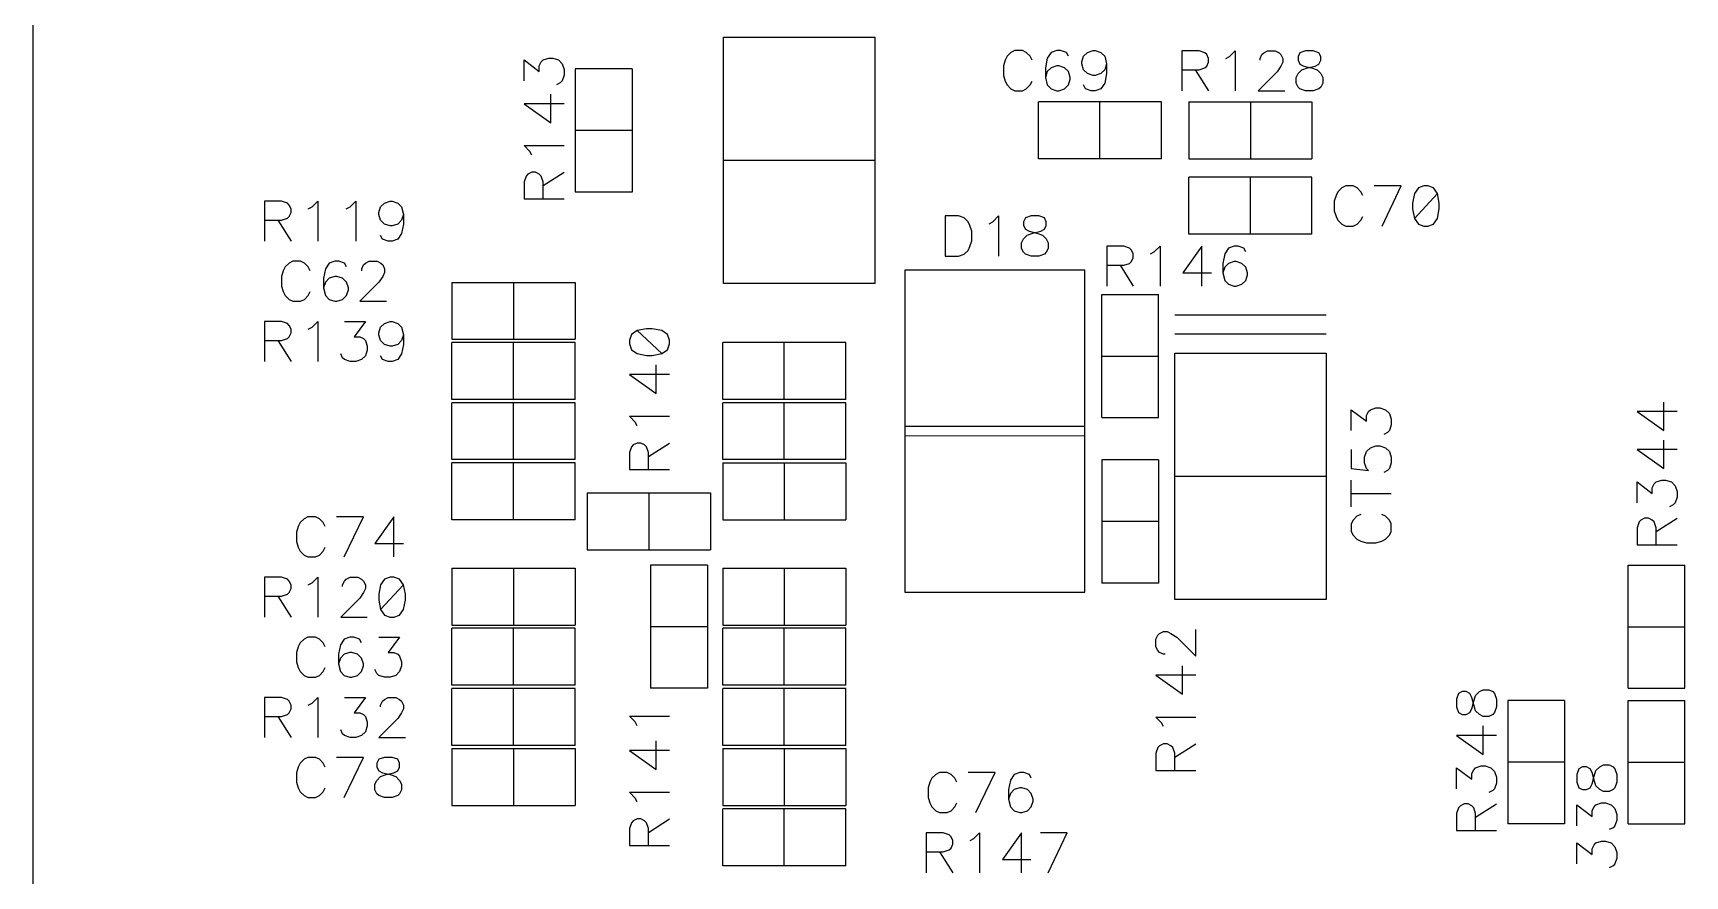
# Model space of a CAD drawing. Extents: x 295 to 953, y 10 to 290.
# Drawn here: x 521.5 to 612.2, y 124.7 to 171 of the extents above; entities that cross this region are included whole.
import ezdxf

# ---------------------------------------------------------------- set-up
doc = ezdxf.new("R2010")
doc.units = 0
doc.header["$LTSCALE"] = 5
doc.header["$MEASUREMENT"] = 0
doc.layers.add('DV-DPO-A6_BSK', color=2, linetype='CONTINUOUS')

msp = doc.modelspace()

# ---------------------------------------------------------------- linework, layer by layer
at = {"layer": 'DV-DPO-A6_BSK', "color": 7}
for p, q in [((521.478, 78.799), (521.478, 267.297)), ((559.378, 157.228), (559.378, 170.747)), ((559.378, 170.747), (567.692, 170.747)), ((567.692, 170.747), (567.692, 157.228)), ((549.479, 169.505), (549.789, 169.604)), ((549.789, 169.604), (550, 169.604)), ((550, 169.604), (550.317, 169.505)), ((574.944, 169.703), (574.838, 169.492)), ((575.155, 169.915), (574.944, 169.703)), ((575.366, 170.02), (575.155, 169.915)), ((575.782, 170.02), (575.366, 170.02)), ((575.994, 169.915), (575.782, 170.02)), ((576.205, 169.703), (575.994, 169.915)), ((576.311, 169.492), (576.205, 169.703)), ((577.149, 169.598), (577.044, 169.076)), ((577.361, 169.915), (577.149, 169.598)), ((577.671, 170.02), (577.361, 169.915)), ((577.882, 170.02), (577.671, 170.02)), ((578.199, 169.915), (577.882, 170.02)), ((578.305, 169.703), (578.199, 169.915)), ((579.038, 169.393), (579.144, 169.703)), ((579.144, 169.703), (579.355, 169.915)), ((579.355, 169.915), (579.665, 170.02)), ((579.665, 170.02), (579.771, 170.02)), ((579.771, 170.02), (580.088, 169.915)), ((580.088, 169.915), (580.299, 169.703)), ((580.299, 169.703), (580.398, 169.287)), ((585.477, 170.007), (584.539, 170.007)), ((584.539, 170.007), (584.539, 167.815)), ((585.794, 169.902), (585.477, 170.007)), ((585.9, 169.796), (585.794, 169.902)), ((585.999, 169.591), (585.9, 169.796)), ((585.999, 169.38), (585.999, 169.591)), ((586.943, 169.591), (587.148, 169.697)), ((587.148, 169.697), (587.465, 170.007)), ((587.465, 170.007), (587.465, 167.815)), ((588.825, 169.591), (588.924, 169.796)), ((588.825, 169.485), (588.825, 169.591)), ((588.924, 169.796), (589.03, 169.902)), ((589.03, 169.902), (589.241, 170.007)), ((589.241, 170.007), (589.657, 170.007)), ((589.657, 170.007), (589.869, 169.902)), ((589.869, 169.902), (589.974, 169.796)), ((589.974, 169.796), (590.073, 169.591)), ((590.073, 169.591), (590.073, 169.38)), ((591.018, 169.902), (590.912, 169.697)), ((590.912, 169.697), (590.912, 169.485)), ((591.328, 170.007), (591.018, 169.902)), ((591.751, 170.007), (591.328, 170.007)), ((592.061, 169.902), (591.751, 170.007)), ((592.167, 169.697), (592.061, 169.902)), ((592.167, 169.485), (592.167, 169.697)), ((548.435, 168.356), (548.435, 169.505)), ((548.435, 169.505), (549.267, 168.878)), ((549.267, 169.188), (549.373, 169.4)), ((549.267, 168.878), (549.267, 169.188)), ((549.373, 169.4), (549.479, 169.505)), ((550.317, 169.505), (550.522, 169.294)), ((550.522, 169.294), (550.628, 168.984)), ((550.628, 168.667), (550.522, 168.356)), ((550.628, 168.984), (550.628, 168.667)), ((551.242, 169.017), (551.242, 162.254)), ((554.365, 169.017), (551.242, 169.017)), ((554.365, 169.017), (554.365, 162.254)), ((574.838, 169.492), (574.739, 169.182)), ((574.739, 169.182), (574.739, 168.653)), ((574.739, 168.653), (574.838, 168.343)), ((577.044, 169.076), (577.044, 168.548)), ((577.149, 168.865), (577.044, 168.548)), ((577.361, 169.076), (577.149, 168.865)), ((577.671, 169.182), (577.361, 169.076)), ((577.777, 169.182), (577.671, 169.182)), ((578.094, 169.076), (577.777, 169.182)), ((578.305, 168.865), (578.094, 169.076)), ((578.411, 168.548), (578.305, 168.865)), ((579.038, 169.287), (579.038, 169.393)), ((579.144, 168.97), (579.038, 169.287)), ((579.355, 168.759), (579.144, 168.97)), ((579.665, 168.653), (579.355, 168.759)), ((579.771, 168.653), (579.665, 168.653)), ((580.088, 168.759), (579.771, 168.653)), ((580.299, 168.97), (580.088, 168.759)), ((580.398, 169.287), (580.299, 168.97)), ((580.398, 168.759), (580.299, 168.237)), ((580.398, 169.287), (580.398, 168.759)), ((584.539, 168.964), (585.477, 168.964)), ((585.272, 168.964), (585.999, 167.815)), ((585.477, 168.964), (585.794, 169.069)), ((585.794, 169.069), (585.9, 169.168)), ((585.9, 169.168), (585.999, 169.38)), ((589.763, 168.858), (588.719, 167.815)), ((589.974, 169.168), (589.763, 168.858)), ((590.073, 169.38), (589.974, 169.168)), ((590.806, 168.548), (590.912, 168.752)), ((590.912, 169.485), (591.018, 169.274)), ((590.912, 168.752), (591.123, 168.964)), ((591.018, 169.274), (591.222, 169.168)), ((591.123, 168.964), (591.434, 169.069)), ((591.222, 169.168), (591.645, 169.069)), ((591.434, 169.069), (591.85, 169.168)), ((591.645, 169.069), (591.955, 168.964)), ((591.85, 169.168), (592.061, 169.274)), ((591.955, 168.964), (592.167, 168.752)), ((592.061, 169.274), (592.167, 169.485)), ((592.167, 168.752), (592.272, 168.548)), ((550.416, 168.251), (550.212, 168.145)), ((550.522, 168.356), (550.416, 168.251)), ((574.838, 168.343), (574.944, 168.132)), ((574.944, 168.132), (575.155, 167.92)), ((575.155, 167.92), (575.366, 167.815)), ((575.366, 167.815), (575.782, 167.815)), ((575.782, 167.815), (575.994, 167.92)), ((575.994, 167.92), (576.205, 168.132)), ((576.205, 168.132), (576.311, 168.343)), ((577.044, 168.548), (577.149, 168.132)), ((577.149, 168.132), (577.361, 167.92)), ((577.361, 167.92), (577.671, 167.815)), ((577.671, 167.815), (577.777, 167.815)), ((577.777, 167.815), (578.094, 167.92)), ((578.094, 167.92), (578.305, 168.132)), ((578.305, 168.132), (578.411, 168.449)), ((578.411, 168.449), (578.411, 168.548)), ((579.249, 167.92), (579.144, 168.132)), ((579.56, 167.815), (579.249, 167.92)), ((579.771, 167.815), (579.56, 167.815)), ((580.088, 167.92), (579.771, 167.815)), ((580.299, 168.237), (580.088, 167.92)), ((588.719, 167.815), (590.179, 167.815)), ((590.806, 168.231), (590.806, 168.548)), ((590.912, 168.019), (590.806, 168.231)), ((591.018, 167.92), (590.912, 168.019)), ((591.328, 167.815), (591.018, 167.92)), ((591.751, 167.815), (591.328, 167.815)), ((592.061, 167.92), (591.751, 167.815)), ((592.167, 168.019), (592.061, 167.92)), ((592.272, 168.231), (592.167, 168.019)), ((592.272, 168.548), (592.272, 168.231)), ((550.628, 167.101), (548.435, 167.101)), ((548.435, 167.101), (549.895, 166.058)), ((549.895, 166.058), (549.895, 167.623)), ((583.423, 167.2), (576.667, 167.2)), ((576.667, 164.077), (576.667, 167.2)), ((580.042, 164.077), (580.042, 167.2)), ((583.423, 164.077), (583.423, 167.2)), ((584.922, 167.2), (591.678, 167.2)), ((584.922, 167.2), (584.922, 164.077)), ((588.297, 167.2), (588.297, 164.077)), ((591.678, 167.2), (591.678, 164.077)), ((554.365, 165.635), (551.242, 165.635)), ((548.745, 164.486), (548.435, 164.803)), ((548.435, 164.803), (550.628, 164.803)), ((548.851, 164.282), (548.745, 164.486)), ((548.64, 163.231), (548.541, 163.132)), ((548.851, 163.337), (548.64, 163.231)), ((549.062, 163.337), (548.851, 163.337)), ((549.267, 163.231), (549.062, 163.337)), ((549.373, 163.132), (549.267, 163.231)), ((549.479, 162.604), (550.628, 163.337)), ((567.692, 163.984), (559.378, 163.984)), ((583.423, 164.077), (576.667, 164.077)), ((584.922, 164.077), (591.678, 164.077)), ((548.541, 163.132), (548.435, 162.815)), ((548.435, 162.815), (548.435, 161.878)), ((549.479, 162.815), (549.373, 163.132)), ((549.479, 161.878), (549.479, 162.815)), ((591.678, 163.073), (584.922, 163.073)), ((584.922, 159.949), (584.922, 163.073)), ((588.297, 159.949), (588.297, 163.073)), ((591.678, 159.949), (591.678, 163.073)), ((593.316, 162.485), (593.105, 162.274)), ((593.527, 162.591), (593.316, 162.485)), ((593.943, 162.591), (593.527, 162.591)), ((594.155, 162.485), (593.943, 162.591)), ((594.366, 162.274), (594.155, 162.485)), ((596.572, 162.591), (595.099, 162.591)), ((595.522, 160.385), (596.572, 162.591)), ((597.516, 162.485), (597.305, 162.168)), ((597.826, 162.591), (597.516, 162.485)), ((598.038, 162.591), (597.826, 162.591)), ((598.355, 162.485), (598.038, 162.591)), ((598.559, 162.168), (598.355, 162.485)), ((535.121, 161.752), (534.184, 161.752)), ((534.184, 161.752), (534.184, 159.56)), ((535.438, 161.647), (535.121, 161.752)), ((535.544, 161.541), (535.438, 161.647)), ((535.643, 161.336), (535.544, 161.541)), ((536.588, 161.336), (536.792, 161.442)), ((536.792, 161.442), (537.109, 161.752)), ((537.109, 161.752), (537.109, 159.56)), ((538.674, 161.336), (538.886, 161.442)), ((538.886, 161.442), (539.196, 161.752)), ((539.196, 161.752), (539.196, 159.56)), ((540.451, 161.125), (540.557, 161.442)), ((540.557, 161.442), (540.768, 161.647)), ((540.768, 161.647), (541.078, 161.752)), ((541.078, 161.752), (541.184, 161.752)), ((541.184, 161.752), (541.494, 161.647)), ((541.494, 161.647), (541.706, 161.442)), ((541.706, 161.442), (541.811, 161.019)), ((548.435, 161.878), (550.628, 161.878)), ((554.365, 162.254), (551.242, 162.254)), ((592.999, 162.063), (592.9, 161.752)), ((592.9, 161.752), (592.9, 161.224)), ((593.105, 162.274), (592.999, 162.063)), ((594.472, 162.063), (594.366, 162.274)), ((597.305, 162.168), (597.199, 161.647)), ((597.199, 161.647), (597.199, 161.33)), ((598.559, 162.168), (597.305, 160.808)), ((598.665, 161.647), (598.559, 162.168)), ((598.665, 161.33), (598.665, 161.647)), ((534.184, 160.709), (535.121, 160.709)), ((534.917, 160.709), (535.643, 159.56)), ((535.121, 160.709), (535.438, 160.814)), ((535.438, 160.814), (535.544, 160.913)), ((535.544, 160.913), (535.643, 161.125)), ((535.643, 161.125), (535.643, 161.336)), ((540.451, 161.019), (540.451, 161.125)), ((540.557, 160.709), (540.451, 161.019)), ((540.768, 160.497), (540.557, 160.709)), ((541.078, 160.392), (540.768, 160.497)), ((541.494, 160.497), (541.184, 160.392)), ((541.706, 160.709), (541.494, 160.497)), ((541.811, 161.019), (541.706, 160.709)), ((541.811, 160.497), (541.706, 159.976)), ((541.811, 161.019), (541.811, 160.497)), ((571.536, 160.94), (571.536, 158.734)), ((572.276, 160.94), (571.536, 160.94)), ((572.586, 160.834), (572.276, 160.94)), ((572.797, 160.623), (572.586, 160.834)), ((572.903, 160.412), (572.797, 160.623)), ((573.953, 160.517), (574.164, 160.623)), ((574.164, 160.623), (574.475, 160.94)), ((574.475, 160.94), (574.475, 158.734)), ((575.947, 160.834), (575.842, 160.623)), ((575.842, 160.623), (575.842, 160.412)), ((576.258, 160.94), (575.947, 160.834)), ((576.68, 160.94), (576.258, 160.94)), ((576.997, 160.834), (576.68, 160.94)), ((577.096, 160.623), (576.997, 160.834)), ((577.096, 160.412), (577.096, 160.623)), ((592.9, 161.224), (592.999, 160.913)), ((592.999, 160.913), (593.105, 160.702)), ((593.105, 160.702), (593.316, 160.491)), ((594.155, 160.491), (594.366, 160.702)), ((594.366, 160.702), (594.472, 160.913)), ((597.199, 161.33), (597.305, 160.808)), ((597.305, 160.808), (597.516, 160.491)), ((598.355, 160.491), (598.559, 160.808)), ((598.559, 160.808), (598.665, 161.33)), ((540.662, 159.665), (540.557, 159.87)), ((540.973, 159.56), (540.662, 159.665)), ((541.184, 160.392), (541.078, 160.392)), ((541.494, 159.665), (541.184, 159.56)), ((541.706, 159.976), (541.494, 159.665)), ((573.009, 160.101), (572.903, 160.412)), ((573.009, 159.573), (573.009, 160.101)), ((575.736, 159.467), (575.842, 159.679)), ((575.842, 160.412), (575.947, 160.207)), ((575.842, 159.679), (576.053, 159.89)), ((575.947, 160.207), (576.152, 160.101)), ((576.053, 159.89), (576.363, 159.996)), ((576.152, 160.101), (576.575, 159.996)), ((576.363, 159.996), (576.786, 160.101)), ((576.575, 159.996), (576.892, 159.89)), ((576.786, 160.101), (576.997, 160.207)), ((576.892, 159.89), (577.096, 159.679)), ((576.997, 160.207), (577.096, 160.412)), ((577.096, 159.679), (577.202, 159.467)), ((591.678, 159.949), (584.922, 159.949)), ((593.316, 160.491), (593.527, 160.385)), ((593.527, 160.385), (593.943, 160.385)), ((593.943, 160.385), (594.155, 160.491)), ((597.516, 160.491), (597.826, 160.385)), ((597.826, 160.385), (598.038, 160.385)), ((598.038, 160.385), (598.355, 160.491)), ((541.184, 159.56), (540.973, 159.56)), ((571.536, 158.734), (572.276, 158.734)), ((572.276, 158.734), (572.586, 158.84)), ((572.586, 158.84), (572.797, 159.051)), ((572.797, 159.051), (572.903, 159.262)), ((572.903, 159.262), (573.009, 159.573)), ((575.736, 159.157), (575.736, 159.467)), ((575.842, 158.945), (575.736, 159.157)), ((575.947, 158.84), (575.842, 158.945)), ((576.258, 158.734), (575.947, 158.84)), ((576.68, 158.734), (576.258, 158.734)), ((576.997, 158.84), (576.68, 158.734)), ((577.096, 158.945), (576.997, 158.84)), ((577.202, 159.157), (577.096, 158.945)), ((577.202, 159.467), (577.202, 159.157)), ((581.349, 159.276), (580.412, 159.276)), ((580.412, 159.276), (580.412, 157.083)), ((581.666, 159.17), (581.349, 159.276)), ((581.772, 159.064), (581.666, 159.17)), ((581.871, 158.86), (581.772, 159.064)), ((581.871, 158.648), (581.871, 158.86)), ((582.816, 158.86), (583.02, 158.965)), ((583.02, 158.965), (583.337, 159.276)), ((583.337, 159.276), (583.337, 157.083)), ((585.635, 159.276), (584.592, 157.816)), ((585.635, 157.083), (585.635, 159.276)), ((586.89, 158.86), (586.785, 158.338)), ((587.095, 159.17), (586.89, 158.86)), ((587.412, 159.276), (587.095, 159.17)), ((587.623, 159.276), (587.412, 159.276)), ((587.934, 159.17), (587.623, 159.276)), ((588.039, 158.965), (587.934, 159.17)), ((535.214, 157.935), (535.115, 157.625)), ((535.32, 158.146), (535.214, 157.935)), ((535.531, 158.358), (535.32, 158.146)), ((535.742, 158.463), (535.531, 158.358)), ((536.158, 158.463), (535.742, 158.463)), ((536.37, 158.358), (536.158, 158.463)), ((536.581, 158.146), (536.37, 158.358)), ((536.687, 157.935), (536.581, 158.146)), ((537.525, 158.041), (537.42, 157.519)), ((537.737, 158.358), (537.525, 158.041)), ((538.047, 158.463), (537.737, 158.358)), ((538.258, 158.463), (538.047, 158.463)), ((538.575, 158.358), (538.258, 158.463)), ((538.681, 158.146), (538.575, 158.358)), ((539.52, 158.041), (539.625, 158.252)), ((539.52, 157.935), (539.52, 158.041)), ((539.625, 158.252), (539.731, 158.358)), ((539.731, 158.358), (539.936, 158.463)), ((539.936, 158.463), (540.358, 158.463)), ((540.358, 158.463), (540.57, 158.358)), ((540.57, 158.358), (540.675, 158.252)), ((540.675, 158.252), (540.774, 158.041)), ((540.774, 157.836), (540.675, 157.625)), ((540.774, 158.041), (540.774, 157.836)), ((569.324, 157.968), (569.324, 140.289)), ((579.21, 157.968), (569.324, 157.968)), ((579.21, 140.289), (579.21, 157.968)), ((580.412, 158.232), (581.349, 158.232)), ((581.145, 158.232), (581.871, 157.083)), ((581.349, 158.232), (581.666, 158.338)), ((581.666, 158.338), (581.772, 158.437)), ((581.772, 158.437), (581.871, 158.648)), ((584.592, 157.816), (586.157, 157.816)), ((586.785, 158.338), (586.785, 157.816)), ((586.89, 158.127), (586.785, 157.816)), ((586.785, 157.816), (586.89, 157.394)), ((587.095, 158.338), (586.89, 158.127)), ((587.412, 158.437), (587.095, 158.338)), ((587.518, 158.437), (587.412, 158.437)), ((587.828, 158.338), (587.518, 158.437)), ((588.039, 158.127), (587.828, 158.338)), ((588.145, 157.816), (588.039, 158.127)), ((588.145, 157.711), (588.145, 157.816)), ((535.115, 157.625), (535.115, 157.096)), ((535.115, 157.096), (535.214, 156.786)), ((537.42, 157.519), (537.42, 156.991)), ((537.525, 157.308), (537.42, 156.991)), ((537.42, 156.991), (537.525, 156.575)), ((537.737, 157.519), (537.525, 157.308)), ((538.047, 157.625), (537.737, 157.519)), ((538.153, 157.625), (538.047, 157.625)), ((538.47, 157.519), (538.153, 157.625)), ((538.681, 157.308), (538.47, 157.519)), ((538.787, 156.991), (538.681, 157.308)), ((538.681, 156.575), (538.787, 156.892)), ((538.787, 156.892), (538.787, 156.991)), ((540.464, 157.308), (539.414, 156.258)), ((540.675, 157.625), (540.464, 157.308)), ((544.473, 157.294), (551.229, 157.294)), ((544.473, 157.294), (544.473, 154.171)), ((547.847, 157.294), (547.847, 154.171)), ((551.229, 157.294), (551.229, 154.171)), ((567.692, 157.228), (559.378, 157.228)), ((586.89, 157.394), (587.095, 157.189)), ((587.095, 157.189), (587.412, 157.083)), ((587.412, 157.083), (587.518, 157.083)), ((587.518, 157.083), (587.828, 157.189)), ((587.828, 157.189), (588.039, 157.394)), ((588.039, 157.394), (588.145, 157.711)), ((535.214, 156.786), (535.32, 156.575)), ((535.32, 156.575), (535.531, 156.363)), ((535.531, 156.363), (535.742, 156.258)), ((535.742, 156.258), (536.158, 156.258)), ((536.158, 156.258), (536.37, 156.363)), ((536.37, 156.363), (536.581, 156.575)), ((536.581, 156.575), (536.687, 156.786)), ((537.525, 156.575), (537.737, 156.363)), ((537.737, 156.363), (538.047, 156.258)), ((538.047, 156.258), (538.153, 156.258)), ((538.153, 156.258), (538.47, 156.363)), ((538.47, 156.363), (538.681, 156.575)), ((539.414, 156.258), (540.88, 156.258)), ((580.134, 149.872), (580.134, 156.634)), ((580.134, 156.634), (583.258, 156.634)), ((583.258, 149.872), (583.258, 156.634)), ((535.121, 155.148), (534.184, 155.148)), ((534.184, 155.148), (534.184, 152.956)), ((535.438, 155.043), (535.121, 155.148)), ((536.792, 154.838), (537.109, 155.148)), ((537.109, 155.148), (537.109, 152.956)), ((538.569, 155.148), (539.718, 155.148)), ((539.718, 155.148), (539.097, 154.309)), ((540.768, 155.043), (541.078, 155.148)), ((541.078, 155.148), (541.184, 155.148)), ((541.184, 155.148), (541.494, 155.043)), ((592.457, 155.492), (584.143, 155.492)), ((535.121, 154.105), (535.438, 154.21)), ((535.544, 154.937), (535.438, 155.043)), ((535.438, 154.21), (535.544, 154.309)), ((535.643, 154.732), (535.544, 154.937)), ((535.544, 154.309), (535.643, 154.521)), ((535.643, 154.521), (535.643, 154.732)), ((536.588, 154.732), (536.792, 154.838)), ((539.097, 154.309), (539.407, 154.309)), ((539.407, 154.309), (539.619, 154.21)), ((539.619, 154.21), (539.718, 154.105)), ((540.451, 154.521), (540.557, 154.838)), ((540.451, 154.415), (540.451, 154.521)), ((540.557, 154.105), (540.451, 154.415)), ((540.557, 154.838), (540.768, 155.043)), ((541.494, 155.043), (541.706, 154.838)), ((541.706, 154.838), (541.811, 154.415)), ((541.811, 154.415), (541.706, 154.105)), ((541.811, 154.415), (541.811, 153.893)), ((544.473, 154.171), (551.229, 154.171)), ((554.319, 154.435), (554.214, 154.125)), ((554.63, 154.646), (554.319, 154.435)), ((555.151, 154.745), (554.63, 154.646)), ((554.63, 154.646), (555.99, 153.392)), ((555.468, 154.745), (555.151, 154.745)), ((555.99, 154.646), (555.468, 154.745)), ((556.3, 154.435), (555.99, 154.646)), ((556.406, 154.125), (556.3, 154.435)), ((592.457, 154.448), (584.143, 154.448)), ((534.184, 154.105), (535.121, 154.105)), ((534.917, 154.105), (535.643, 152.956)), ((538.47, 153.16), (538.364, 153.372)), ((539.718, 153.266), (539.513, 153.061)), ((539.718, 154.105), (539.823, 153.788)), ((539.823, 153.583), (539.718, 153.266)), ((539.823, 153.788), (539.823, 153.583)), ((540.768, 153.893), (540.557, 154.105)), ((540.662, 153.061), (540.557, 153.266)), ((541.078, 153.788), (540.768, 153.893)), ((541.184, 153.788), (541.078, 153.788)), ((541.494, 153.893), (541.184, 153.788)), ((541.706, 154.105), (541.494, 153.893)), ((541.706, 153.372), (541.494, 153.061)), ((541.811, 153.893), (541.706, 153.372)), ((551.229, 153.992), (544.473, 153.992)), ((544.473, 150.869), (544.473, 153.992)), ((547.847, 150.869), (547.847, 153.992)), ((551.229, 150.869), (551.229, 153.992)), ((554.214, 154.125), (554.214, 153.913)), ((554.214, 153.913), (554.319, 153.596)), ((554.319, 153.596), (554.63, 153.392)), ((554.63, 153.392), (555.151, 153.286)), ((555.151, 153.286), (555.468, 153.286)), ((555.468, 153.286), (555.99, 153.392)), ((555.99, 153.392), (556.3, 153.596)), ((556.3, 153.596), (556.406, 153.913)), ((556.406, 153.913), (556.406, 154.125)), ((566.088, 153.992), (559.332, 153.992)), ((559.332, 150.869), (559.332, 153.992)), ((562.706, 150.869), (562.706, 153.992)), ((566.088, 150.869), (566.088, 153.992)), ((580.134, 153.253), (583.258, 153.253)), ((584.143, 139.893), (584.143, 153.411)), ((584.143, 153.411), (592.457, 153.411)), ((592.457, 153.411), (592.457, 139.893)), ((538.569, 153.061), (538.47, 153.16)), ((538.886, 152.956), (538.569, 153.061)), ((539.196, 152.956), (538.886, 152.956)), ((539.513, 153.061), (539.196, 152.956)), ((540.973, 152.956), (540.662, 153.061)), ((541.184, 152.956), (540.973, 152.956)), ((541.494, 153.061), (541.184, 152.956)), ((555.673, 151.199), (555.673, 152.764)), ((556.406, 152.242), (554.214, 152.242)), ((554.214, 152.242), (555.673, 151.199)), ((551.229, 150.869), (544.473, 150.869)), ((551.229, 150.69), (544.473, 150.69)), ((544.473, 147.567), (544.473, 150.69)), ((547.847, 147.567), (547.847, 150.69)), ((551.229, 147.567), (551.229, 150.69)), ((566.088, 150.869), (559.332, 150.869)), ((566.088, 150.69), (559.332, 150.69)), ((559.332, 147.567), (559.332, 150.69)), ((562.706, 147.567), (562.706, 150.69)), ((566.088, 147.567), (566.088, 150.69)), ((610.982, 149.158), (610.982, 150.723)), ((554.524, 149.627), (554.214, 149.944)), ((554.214, 149.944), (556.406, 149.944)), ((554.63, 149.423), (554.524, 149.627)), ((580.134, 149.872), (583.258, 149.872)), ((593.831, 149.158), (593.831, 150.307)), ((593.831, 150.307), (594.67, 149.68)), ((594.67, 149.997), (594.775, 150.208)), ((594.67, 149.68), (594.67, 149.997)), ((594.775, 150.208), (594.881, 150.307)), ((594.881, 150.307), (595.191, 150.413)), ((595.191, 150.413), (595.403, 150.413)), ((595.403, 150.413), (595.713, 150.307)), ((595.713, 150.307), (595.924, 150.103)), ((595.924, 150.103), (596.03, 149.786)), ((596.03, 149.786), (596.03, 149.475)), ((611.715, 150.202), (609.522, 150.202)), ((609.522, 150.202), (610.982, 149.158)), ((579.203, 149.376), (569.324, 149.389)), ((579.21, 148.868), (569.324, 148.855)), ((595.819, 149.053), (595.614, 148.954)), ((595.924, 149.158), (595.819, 149.053)), ((596.03, 149.475), (595.924, 149.158)), ((554.319, 148.273), (554.214, 147.956)), ((554.214, 147.956), (554.214, 147.019)), ((554.418, 148.372), (554.319, 148.273)), ((554.63, 148.478), (554.418, 148.372)), ((554.841, 148.478), (554.63, 148.478)), ((555.046, 148.372), (554.841, 148.478)), ((555.151, 148.273), (555.046, 148.372)), ((555.257, 147.956), (555.151, 148.273)), ((555.257, 147.745), (556.406, 148.478)), ((555.257, 147.019), (555.257, 147.956)), ((593.831, 148.115), (593.831, 147.071)), ((594.564, 147.699), (594.67, 148.009)), ((594.67, 148.009), (594.881, 148.221)), ((594.881, 148.221), (595.191, 148.326)), ((595.191, 148.326), (595.403, 148.326)), ((595.403, 148.326), (595.713, 148.221)), ((595.713, 148.221), (595.924, 148.009)), ((595.924, 148.009), (596.03, 147.699)), ((611.715, 148.115), (609.522, 148.115)), ((609.522, 148.115), (610.982, 147.071)), ((610.982, 147.071), (610.982, 148.637)), ((551.229, 147.567), (544.473, 147.567)), ((551.229, 147.388), (544.473, 147.388)), ((544.473, 144.265), (544.473, 147.388)), ((547.847, 144.265), (547.847, 147.388)), ((551.229, 144.265), (551.229, 147.388)), ((554.214, 147.019), (556.406, 147.019)), ((566.088, 147.567), (559.332, 147.567)), ((559.332, 147.388), (566.088, 147.388)), ((559.332, 147.388), (559.332, 144.265)), ((562.706, 147.388), (562.706, 144.265)), ((566.088, 147.388), (566.088, 144.265)), ((580.134, 147.554), (580.134, 140.791)), ((583.258, 147.554), (580.134, 147.554)), ((583.258, 147.554), (583.258, 140.791)), ((593.831, 147.071), (594.775, 146.966)), ((594.564, 147.382), (594.564, 147.699)), ((594.67, 147.071), (594.564, 147.382)), ((594.775, 146.966), (594.67, 147.071)), ((595.819, 146.966), (595.614, 146.86)), ((595.924, 147.071), (595.819, 146.966)), ((596.03, 147.382), (595.924, 147.071)), ((596.03, 147.699), (596.03, 147.382)), ((592.457, 146.649), (584.143, 146.649)), ((593.831, 144.978), (593.831, 146.444)), ((609.522, 145.189), (609.522, 146.338)), ((609.522, 146.338), (610.354, 145.711)), ((610.354, 146.021), (610.46, 146.233)), ((610.354, 145.711), (610.354, 146.021)), ((610.46, 146.233), (610.566, 146.338)), ((610.566, 146.338), (610.876, 146.444)), ((610.876, 146.444), (611.087, 146.444)), ((611.087, 146.444), (611.404, 146.338)), ((611.404, 146.338), (611.609, 146.127)), ((611.609, 146.127), (611.715, 145.817)), ((551.902, 145.737), (558.658, 145.737)), ((551.902, 145.737), (551.902, 142.614)), ((555.277, 145.737), (555.277, 142.614)), ((558.658, 145.737), (558.658, 142.614)), ((593.831, 145.711), (596.03, 145.711)), ((611.503, 145.084), (611.299, 144.978)), ((611.609, 145.189), (611.503, 145.084)), ((611.715, 145.5), (611.609, 145.189)), ((611.715, 145.817), (611.715, 145.5)), ((536.356, 144.324), (536.145, 144.113)), ((536.568, 144.43), (536.356, 144.324)), ((536.984, 144.43), (536.568, 144.43)), ((537.195, 144.324), (536.984, 144.43)), ((537.406, 144.113), (537.195, 144.324)), ((539.612, 144.43), (538.139, 144.43)), ((538.562, 142.224), (539.612, 144.43)), ((541.29, 144.43), (540.24, 142.957)), ((541.29, 142.224), (541.29, 144.43)), ((551.229, 144.265), (544.473, 144.265)), ((559.332, 144.265), (566.088, 144.265)), ((583.258, 144.172), (580.134, 144.172)), ((593.937, 144.245), (593.831, 144.04)), ((594.148, 144.456), (593.937, 144.245)), ((594.359, 144.562), (594.148, 144.456)), ((595.713, 144.456), (595.508, 144.562)), ((595.924, 144.245), (595.713, 144.456)), ((596.03, 144.04), (595.924, 144.245)), ((609.727, 144.245), (609.628, 144.146)), ((609.938, 144.351), (609.727, 144.245)), ((610.149, 144.351), (609.938, 144.351)), ((610.354, 144.245), (610.149, 144.351)), ((610.46, 144.146), (610.354, 144.245)), ((610.566, 143.618), (611.715, 144.351)), ((536.039, 143.902), (535.94, 143.591)), ((535.94, 143.591), (535.94, 143.063)), ((536.145, 144.113), (536.039, 143.902)), ((537.512, 143.902), (537.406, 144.113)), ((593.831, 144.04), (593.831, 143.618)), ((593.831, 143.618), (593.937, 143.413)), ((593.937, 143.413), (594.148, 143.202)), ((595.713, 143.202), (595.924, 143.413)), ((595.924, 143.413), (596.03, 143.618)), ((596.03, 143.618), (596.03, 144.04)), ((609.628, 144.146), (609.522, 143.829)), ((609.522, 143.829), (609.522, 142.891)), ((610.566, 143.829), (610.46, 144.146)), ((610.566, 142.891), (610.566, 143.829)), ((535.94, 143.063), (536.039, 142.752)), ((536.039, 142.752), (536.145, 142.541)), ((536.145, 142.541), (536.356, 142.33)), ((537.195, 142.33), (537.406, 142.541)), ((537.406, 142.541), (537.512, 142.752)), ((540.24, 142.957), (541.811, 142.957)), ((551.902, 142.614), (558.658, 142.614)), ((594.148, 143.202), (594.359, 143.096)), ((594.359, 143.096), (594.67, 142.99)), ((594.67, 142.99), (595.191, 142.99)), ((595.191, 142.99), (595.508, 143.096)), ((595.508, 143.096), (595.713, 143.202)), ((609.522, 142.891), (611.715, 142.891)), ((536.356, 142.33), (536.568, 142.224)), ((536.568, 142.224), (536.984, 142.224)), ((536.984, 142.224), (537.195, 142.33)), ((544.473, 141.61), (551.229, 141.61)), ((544.473, 141.61), (544.473, 138.486)), ((547.847, 141.61), (547.847, 138.486)), ((551.229, 141.61), (551.229, 138.486)), ((555.369, 141.775), (555.369, 135.013)), ((558.493, 141.775), (555.369, 141.775)), ((558.493, 141.775), (558.493, 135.013)), ((559.332, 141.61), (566.088, 141.61)), ((559.332, 141.61), (559.332, 138.486)), ((562.706, 141.61), (562.706, 138.486)), ((566.088, 141.61), (566.088, 138.486)), ((609.027, 135.013), (609.027, 141.775)), ((609.027, 141.775), (612.15, 141.775)), ((612.15, 135.013), (612.15, 141.775)), ((535.121, 141.115), (534.184, 141.115)), ((534.184, 141.115), (534.184, 138.922)), ((535.438, 141.009), (535.121, 141.115)), ((535.544, 140.903), (535.438, 141.009)), ((535.643, 140.699), (535.544, 140.903)), ((535.643, 140.487), (535.643, 140.699)), ((536.588, 140.699), (536.792, 140.804)), ((536.792, 140.804), (537.109, 141.115)), ((537.109, 141.115), (537.109, 138.922)), ((538.47, 140.699), (538.569, 140.903)), ((538.47, 140.593), (538.47, 140.699)), ((538.569, 140.903), (538.674, 141.009)), ((538.674, 141.009), (538.886, 141.115)), ((538.886, 141.115), (539.302, 141.115)), ((539.302, 141.115), (539.513, 141.009)), ((539.513, 141.009), (539.619, 140.903)), ((539.619, 140.903), (539.718, 140.699)), ((539.718, 140.699), (539.718, 140.487)), ((540.557, 140.699), (540.451, 140.177)), ((540.768, 141.009), (540.557, 140.699)), ((541.811, 140.699), (540.557, 139.338)), ((541.078, 141.115), (540.768, 141.009)), ((541.29, 141.115), (541.078, 141.115)), ((541.6, 141.009), (541.29, 141.115)), ((541.811, 140.699), (541.6, 141.009)), ((541.917, 140.177), (541.811, 140.699)), ((583.258, 140.791), (580.134, 140.791)), ((534.184, 140.071), (535.121, 140.071)), ((534.917, 140.071), (535.643, 138.922)), ((535.121, 140.071), (535.438, 140.177)), ((535.438, 140.177), (535.544, 140.276)), ((535.544, 140.276), (535.643, 140.487)), ((539.407, 139.966), (538.364, 138.922)), ((539.619, 140.276), (539.407, 139.966)), ((539.718, 140.487), (539.619, 140.276)), ((540.451, 140.177), (540.451, 139.86)), ((540.451, 139.86), (540.557, 139.338)), ((541.811, 139.338), (541.917, 139.86)), ((541.917, 139.86), (541.917, 140.177)), ((569.324, 140.289), (579.21, 140.289)), ((592.457, 139.893), (584.143, 139.893)), ((538.364, 138.922), (539.823, 138.922)), ((540.557, 139.338), (540.768, 139.028)), ((540.768, 139.028), (541.078, 138.922)), ((541.078, 138.922), (541.29, 138.922)), ((541.29, 138.922), (541.6, 139.028)), ((541.6, 139.028), (541.811, 139.338)), ((536.568, 137.826), (536.356, 137.72)), ((536.984, 137.826), (536.568, 137.826)), ((537.195, 137.72), (536.984, 137.826)), ((538.872, 137.826), (538.562, 137.72)), ((539.084, 137.826), (538.872, 137.826)), ((539.401, 137.72), (539.084, 137.826)), ((540.451, 137.826), (541.6, 137.826)), ((541.6, 137.826), (540.973, 136.987)), ((544.473, 138.486), (551.229, 138.486)), ((551.229, 138.308), (544.473, 138.308)), ((544.473, 135.184), (544.473, 138.308)), ((547.847, 135.184), (547.847, 138.308)), ((551.229, 135.184), (551.229, 138.308)), ((558.493, 138.394), (555.369, 138.394)), ((559.332, 138.486), (566.088, 138.486)), ((566.088, 138.308), (559.332, 138.308)), ((559.332, 135.184), (559.332, 138.308)), ((562.706, 135.184), (562.706, 138.308)), ((566.088, 135.184), (566.088, 138.308)), ((583.106, 137.714), (583.212, 137.925)), ((583.212, 137.925), (583.311, 138.031)), ((583.311, 138.031), (583.522, 138.136)), ((583.522, 138.136), (583.733, 138.136)), ((583.733, 138.136), (583.938, 138.031)), ((583.938, 138.031), (584.255, 137.819)), ((585.299, 136.776), (585.299, 138.235)), ((609.027, 138.394), (612.15, 138.394)), ((536.039, 137.298), (535.94, 136.987)), ((535.94, 136.987), (535.94, 136.459)), ((536.145, 137.509), (536.039, 137.298)), ((536.356, 137.72), (536.145, 137.509)), ((537.406, 137.509), (537.195, 137.72)), ((537.512, 137.298), (537.406, 137.509)), ((538.351, 137.403), (538.245, 136.882)), ((538.562, 137.72), (538.351, 137.403)), ((538.872, 136.987), (538.562, 136.882)), ((538.978, 136.987), (538.872, 136.987)), ((539.295, 136.882), (538.978, 136.987)), ((539.506, 137.509), (539.401, 137.72)), ((540.973, 136.987), (541.29, 136.987)), ((541.29, 136.987), (541.501, 136.882)), ((583.106, 137.298), (583.106, 137.714)), ((583.212, 137.086), (583.106, 137.298)), ((583.311, 136.987), (583.212, 137.086)), ((583.522, 136.882), (583.311, 136.987)), ((584.255, 137.819), (585.299, 136.776)), ((535.94, 136.459), (536.039, 136.148)), ((536.039, 136.148), (536.145, 135.937)), ((537.406, 135.937), (537.512, 136.148)), ((538.245, 136.882), (538.245, 136.353)), ((538.351, 136.67), (538.245, 136.353)), ((538.245, 136.353), (538.351, 135.937)), ((538.562, 136.882), (538.351, 136.67)), ((539.506, 136.67), (539.295, 136.882)), ((539.612, 136.353), (539.506, 136.67)), ((539.506, 135.937), (539.612, 136.254)), ((539.612, 136.254), (539.612, 136.353)), ((540.345, 135.831), (540.24, 136.043)), ((541.501, 136.882), (541.6, 136.776)), ((541.6, 136.776), (541.706, 136.459)), ((541.706, 136.254), (541.6, 135.937)), ((541.706, 136.459), (541.706, 136.254)), ((583.628, 136.882), (583.522, 136.882)), ((584.566, 134.689), (584.566, 136.254)), ((536.145, 135.937), (536.356, 135.726)), ((536.356, 135.726), (536.568, 135.62)), ((536.568, 135.62), (536.984, 135.62)), ((536.984, 135.62), (537.195, 135.726)), ((537.195, 135.726), (537.406, 135.937)), ((538.351, 135.937), (538.562, 135.726)), ((538.562, 135.726), (538.872, 135.62)), ((538.872, 135.62), (538.978, 135.62)), ((538.978, 135.62), (539.295, 135.726)), ((539.295, 135.726), (539.506, 135.937)), ((540.451, 135.726), (540.345, 135.831)), ((540.761, 135.62), (540.451, 135.726)), ((541.078, 135.62), (540.761, 135.62)), ((541.395, 135.726), (541.078, 135.62)), ((541.6, 135.937), (541.395, 135.726)), ((551.229, 135.184), (544.473, 135.184)), ((566.088, 135.184), (559.332, 135.184)), ((585.299, 135.732), (583.106, 135.732)), ((583.106, 135.732), (584.566, 134.689)), ((535.121, 134.511), (534.184, 134.511)), ((534.184, 134.511), (534.184, 132.318)), ((535.438, 134.405), (535.121, 134.511)), ((535.544, 134.299), (535.438, 134.405)), ((535.643, 134.095), (535.544, 134.299)), ((536.588, 134.095), (536.792, 134.2)), ((536.792, 134.2), (537.109, 134.511)), ((537.109, 134.511), (537.109, 132.318)), ((538.569, 134.511), (539.718, 134.511)), ((539.718, 134.511), (539.097, 133.672)), ((540.557, 134.095), (540.662, 134.299)), ((540.662, 134.299), (540.768, 134.405)), ((540.768, 134.405), (540.973, 134.511)), ((540.973, 134.511), (541.395, 134.511)), ((541.395, 134.511), (541.6, 134.405)), ((541.6, 134.405), (541.706, 134.299)), ((541.706, 134.299), (541.811, 134.095)), ((551.229, 135.006), (544.473, 135.006)), ((544.473, 131.882), (544.473, 135.006)), ((547.847, 131.882), (547.847, 135.006)), ((551.229, 131.882), (551.229, 135.006)), ((558.493, 135.013), (555.369, 135.013)), ((566.088, 135.006), (559.332, 135.006)), ((559.332, 131.882), (559.332, 135.006)), ((562.706, 131.882), (562.706, 135.006)), ((566.088, 131.882), (566.088, 135.006)), ((599.722, 134.729), (599.616, 134.412)), ((599.616, 134.412), (599.616, 133.996)), ((599.926, 134.834), (599.722, 134.729)), ((600.138, 134.834), (599.926, 134.834)), ((600.349, 134.729), (600.138, 134.834)), ((600.448, 134.517), (600.349, 134.729)), ((600.554, 134.101), (600.448, 134.517)), ((600.448, 133.89), (600.554, 134.313)), ((600.554, 134.313), (600.66, 134.623)), ((600.66, 134.623), (600.871, 134.834)), ((600.871, 134.834), (601.076, 134.933)), ((601.076, 134.933), (601.393, 134.933)), ((601.393, 134.933), (601.597, 134.834)), ((601.597, 134.834), (601.703, 134.729)), ((601.703, 134.729), (601.809, 134.412)), ((601.809, 134.412), (601.809, 133.996)), ((602.423, 134.346), (602.423, 127.583)), ((605.546, 134.346), (602.423, 134.346)), ((605.546, 134.346), (605.546, 127.583)), ((609.027, 135.013), (612.15, 135.013)), ((609.027, 127.583), (609.027, 134.346)), ((609.027, 134.346), (612.15, 134.346)), ((612.15, 127.583), (612.15, 134.346)), ((534.184, 133.467), (535.121, 133.467)), ((534.917, 133.467), (535.643, 132.318)), ((535.121, 133.467), (535.438, 133.573)), ((535.438, 133.573), (535.544, 133.672)), ((535.544, 133.672), (535.643, 133.883)), ((535.643, 133.883), (535.643, 134.095)), ((539.097, 133.672), (539.407, 133.672)), ((539.407, 133.672), (539.619, 133.573)), ((539.619, 133.573), (539.718, 133.467)), ((539.718, 133.467), (539.823, 133.15)), ((541.494, 133.362), (540.451, 132.318)), ((540.557, 133.989), (540.557, 134.095)), ((541.706, 133.672), (541.494, 133.362)), ((541.811, 133.883), (541.706, 133.672)), ((541.811, 134.095), (541.811, 133.883)), ((554.524, 133.17), (554.214, 133.487)), ((554.214, 133.487), (556.406, 133.487)), ((583.416, 133.117), (583.106, 133.434)), ((583.106, 133.434), (585.299, 133.434)), ((599.616, 133.996), (599.722, 133.685)), ((599.722, 133.685), (599.926, 133.58)), ((599.926, 133.58), (600.138, 133.58)), ((600.138, 133.58), (600.349, 133.685)), ((600.349, 133.685), (600.448, 133.89)), ((600.66, 133.784), (600.554, 134.101)), ((600.871, 133.58), (600.66, 133.784)), ((601.076, 133.474), (600.871, 133.58)), ((601.393, 133.474), (601.076, 133.474)), ((601.597, 133.58), (601.393, 133.474)), ((601.703, 133.685), (601.597, 133.58)), ((601.809, 133.996), (601.703, 133.685)), ((538.47, 132.523), (538.364, 132.734)), ((538.569, 132.424), (538.47, 132.523)), ((538.886, 132.318), (538.569, 132.424)), ((539.513, 132.424), (539.196, 132.318)), ((539.718, 132.629), (539.513, 132.424)), ((539.823, 132.946), (539.718, 132.629)), ((539.823, 133.15), (539.823, 132.946)), ((554.63, 132.959), (554.524, 133.17)), ((583.522, 132.913), (583.416, 133.117)), ((601.809, 132.43), (599.616, 132.43)), ((599.616, 132.43), (601.076, 131.387)), ((601.076, 131.387), (601.076, 132.952)), ((539.196, 132.318), (538.886, 132.318)), ((540.451, 132.318), (541.917, 132.318)), ((551.229, 131.882), (544.473, 131.882)), ((544.473, 131.704), (551.229, 131.704)), ((544.473, 131.704), (544.473, 128.58)), ((547.847, 131.704), (547.847, 128.58)), ((551.229, 131.704), (551.229, 128.58)), ((556.406, 131.605), (554.214, 131.605)), ((554.214, 131.605), (555.673, 130.561)), ((555.673, 130.561), (555.673, 132.127)), ((566.088, 131.882), (559.332, 131.882)), ((559.332, 131.704), (566.088, 131.704)), ((559.332, 131.704), (559.332, 128.58)), ((562.706, 131.704), (562.706, 128.58)), ((566.088, 131.704), (566.088, 128.58)), ((583.212, 131.763), (583.106, 131.446)), ((583.311, 131.862), (583.212, 131.763)), ((583.522, 131.968), (583.311, 131.862)), ((583.733, 131.968), (583.522, 131.968)), ((583.938, 131.862), (583.733, 131.968)), ((584.044, 131.763), (583.938, 131.862)), ((584.15, 131.446), (584.044, 131.763)), ((584.15, 131.235), (585.299, 131.968)), ((536.039, 130.694), (535.94, 130.383)), ((536.145, 130.905), (536.039, 130.694)), ((536.356, 131.116), (536.145, 130.905)), ((536.568, 131.222), (536.356, 131.116)), ((536.984, 131.222), (536.568, 131.222)), ((537.195, 131.116), (536.984, 131.222)), ((537.406, 130.905), (537.195, 131.116)), ((537.512, 130.694), (537.406, 130.905)), ((539.612, 131.222), (538.139, 131.222)), ((538.562, 129.016), (539.612, 131.222)), ((540.451, 131.116), (540.345, 130.905)), ((540.345, 130.905), (540.345, 130.694)), ((540.345, 130.694), (540.451, 130.489)), ((540.761, 131.222), (540.451, 131.116)), ((541.184, 131.222), (540.761, 131.222)), ((541.501, 131.116), (541.184, 131.222)), ((541.6, 130.905), (541.501, 131.116)), ((541.501, 130.489), (541.6, 130.694)), ((541.6, 130.694), (541.6, 130.905)), ((583.106, 131.446), (583.106, 130.509)), ((584.15, 130.509), (584.15, 131.446)), ((599.616, 129.505), (599.616, 130.654)), ((599.616, 130.654), (600.448, 130.027)), ((600.554, 130.548), (600.66, 130.654)), ((600.66, 130.654), (600.97, 130.76)), ((600.97, 130.76), (601.181, 130.76)), ((601.181, 130.76), (601.498, 130.654)), ((601.498, 130.654), (601.703, 130.443)), ((605.546, 130.964), (602.423, 130.964)), ((606.326, 130.601), (606.22, 130.284)), ((606.53, 130.707), (606.326, 130.601)), ((606.742, 130.707), (606.53, 130.707)), ((606.953, 130.601), (606.742, 130.707)), ((607.052, 130.39), (606.953, 130.601)), ((607.264, 130.495), (607.475, 130.707)), ((607.475, 130.707), (607.68, 130.806)), ((607.68, 130.806), (607.997, 130.806)), ((607.997, 130.806), (608.201, 130.707)), ((608.201, 130.707), (608.307, 130.601)), ((608.307, 130.601), (608.413, 130.284)), ((609.027, 130.964), (612.15, 130.964)), ((535.94, 130.383), (535.94, 129.855)), ((535.94, 129.855), (536.039, 129.544)), ((540.24, 129.749), (540.345, 129.961)), ((540.24, 129.439), (540.24, 129.749)), ((540.345, 129.961), (540.557, 130.172)), ((540.451, 130.489), (540.656, 130.383)), ((540.557, 130.172), (540.867, 130.278)), ((540.656, 130.383), (541.078, 130.278)), ((540.867, 130.278), (541.29, 130.383)), ((541.078, 130.278), (541.395, 130.172)), ((541.29, 130.383), (541.501, 130.489)), ((541.395, 130.172), (541.6, 129.961)), ((541.6, 129.961), (541.706, 129.749)), ((541.706, 129.749), (541.706, 129.439)), ((570.71, 129.868), (570.611, 129.558)), ((570.816, 130.079), (570.71, 129.868)), ((571.027, 130.291), (570.816, 130.079)), ((571.239, 130.396), (571.027, 130.291)), ((571.655, 130.396), (571.239, 130.396)), ((571.866, 130.291), (571.655, 130.396)), ((572.077, 130.079), (571.866, 130.291)), ((572.183, 129.868), (572.077, 130.079)), ((574.283, 130.396), (572.81, 130.396)), ((573.233, 128.191), (574.283, 130.396)), ((575.122, 129.974), (575.016, 129.452)), ((575.327, 130.291), (575.122, 129.974)), ((575.644, 130.396), (575.327, 130.291)), ((575.855, 130.396), (575.644, 130.396)), ((576.172, 130.291), (575.855, 130.396)), ((576.271, 130.079), (576.172, 130.291)), ((583.106, 130.509), (585.299, 130.509)), ((600.448, 130.337), (600.554, 130.548)), ((600.448, 130.027), (600.448, 130.337)), ((601.703, 130.443), (601.809, 130.132)), ((601.809, 129.815), (601.703, 129.505)), ((601.809, 130.132), (601.809, 129.815)), ((606.22, 130.284), (606.22, 129.868)), ((606.22, 129.868), (606.326, 129.558)), ((606.953, 129.558), (607.052, 129.762)), ((607.158, 129.974), (607.052, 130.39)), ((607.052, 129.762), (607.158, 130.185)), ((607.158, 130.185), (607.264, 130.495)), ((607.264, 129.657), (607.158, 129.974)), ((608.413, 129.868), (608.307, 129.558)), ((608.413, 130.284), (608.413, 129.868)), ((536.039, 129.544), (536.145, 129.333)), ((536.145, 129.333), (536.356, 129.122)), ((536.356, 129.122), (536.568, 129.016)), ((536.568, 129.016), (536.984, 129.016)), ((536.984, 129.016), (537.195, 129.122)), ((537.195, 129.122), (537.406, 129.333)), ((537.406, 129.333), (537.512, 129.544)), ((540.345, 129.227), (540.24, 129.439)), ((540.451, 129.122), (540.345, 129.227)), ((540.761, 129.016), (540.451, 129.122)), ((541.184, 129.016), (540.761, 129.016)), ((541.501, 129.122), (541.184, 129.016)), ((541.6, 129.227), (541.501, 129.122)), ((541.706, 129.439), (541.6, 129.227)), ((554.524, 128.99), (554.214, 129.307)), ((554.214, 129.307), (556.406, 129.307)), ((554.63, 128.785), (554.524, 128.99)), ((570.611, 129.558), (570.611, 129.029)), ((570.611, 129.029), (570.71, 128.719)), ((575.016, 129.452), (575.016, 128.924)), ((575.122, 129.241), (575.016, 128.924)), ((575.016, 128.924), (575.122, 128.508)), ((575.327, 129.452), (575.122, 129.241)), ((575.644, 129.558), (575.327, 129.452)), ((575.749, 129.558), (575.644, 129.558)), ((576.066, 129.452), (575.749, 129.558)), ((576.271, 129.241), (576.066, 129.452)), ((576.377, 128.924), (576.271, 129.241)), ((576.271, 128.508), (576.377, 128.825)), ((576.377, 128.825), (576.377, 128.924)), ((601.597, 129.399), (601.393, 129.294)), ((601.703, 129.505), (601.597, 129.399)), ((606.326, 129.558), (606.53, 129.452)), ((606.53, 129.452), (606.742, 129.452)), ((606.742, 129.452), (606.953, 129.558)), ((607.475, 129.452), (607.264, 129.657)), ((607.68, 129.346), (607.475, 129.452)), ((607.997, 129.346), (607.68, 129.346)), ((608.201, 129.452), (607.997, 129.346)), ((608.307, 129.558), (608.201, 129.452)), ((544.473, 128.58), (551.229, 128.58)), ((559.332, 128.58), (566.088, 128.58)), ((566.088, 128.402), (559.332, 128.402)), ((559.332, 125.278), (559.332, 128.402)), ((562.706, 125.278), (562.706, 128.402)), ((566.088, 125.278), (566.088, 128.402)), ((570.71, 128.719), (570.816, 128.508)), ((570.816, 128.508), (571.027, 128.296)), ((571.027, 128.296), (571.239, 128.191)), ((571.239, 128.191), (571.655, 128.191)), ((571.655, 128.191), (571.866, 128.296)), ((571.866, 128.296), (572.077, 128.508)), ((572.077, 128.508), (572.183, 128.719)), ((575.122, 128.508), (575.327, 128.296)), ((575.327, 128.296), (575.644, 128.191)), ((575.644, 128.191), (575.749, 128.191)), ((575.749, 128.191), (576.066, 128.296)), ((576.066, 128.296), (576.271, 128.508)), ((599.722, 128.461), (599.616, 128.144)), ((599.616, 128.144), (599.616, 127.207)), ((599.821, 128.56), (599.722, 128.461)), ((600.032, 128.666), (599.821, 128.56)), ((600.243, 128.666), (600.032, 128.666)), ((600.448, 128.56), (600.243, 128.666)), ((600.554, 128.461), (600.448, 128.56)), ((600.66, 128.144), (600.554, 128.461)), ((600.66, 127.933), (601.809, 128.666)), ((600.66, 127.207), (600.66, 128.144)), ((606.22, 127.464), (606.22, 128.613)), ((606.22, 128.613), (607.052, 127.986)), ((607.052, 128.303), (607.158, 128.508)), ((607.052, 127.986), (607.052, 128.303)), ((607.158, 128.508), (607.264, 128.613)), ((607.264, 128.613), (607.574, 128.719)), ((607.574, 128.719), (607.785, 128.719)), ((607.785, 128.719), (608.102, 128.613)), ((608.102, 128.613), (608.307, 128.409)), ((608.307, 128.409), (608.413, 128.092)), ((608.413, 128.092), (608.413, 127.781)), ((554.319, 127.636), (554.214, 127.319)), ((554.214, 127.319), (554.214, 126.381)), ((554.418, 127.735), (554.319, 127.636)), ((554.63, 127.841), (554.418, 127.735)), ((554.841, 127.841), (554.63, 127.841)), ((555.046, 127.735), (554.841, 127.841)), ((555.151, 127.636), (555.046, 127.735)), ((555.257, 127.319), (555.151, 127.636)), ((555.257, 127.108), (556.406, 127.841)), ((555.257, 126.381), (555.257, 127.319)), ((571.443, 127.081), (570.506, 127.081)), ((570.506, 127.081), (570.506, 124.889)), ((571.76, 126.976), (571.443, 127.081)), ((571.866, 126.87), (571.76, 126.976)), ((573.114, 126.771), (573.431, 127.081)), ((573.431, 127.081), (573.431, 124.889)), ((575.729, 127.081), (574.686, 125.622)), ((575.729, 124.889), (575.729, 127.081)), ((578.239, 127.081), (576.773, 127.081)), ((577.189, 124.889), (578.239, 127.081)), ((599.616, 127.207), (601.809, 127.207)), ((605.546, 127.583), (602.423, 127.583)), ((608.201, 127.359), (607.997, 127.259)), ((608.307, 127.464), (608.201, 127.359)), ((608.413, 127.781), (608.307, 127.464)), ((609.027, 127.583), (612.15, 127.583)), ((554.214, 126.381), (556.406, 126.381)), ((570.506, 126.038), (571.443, 126.038)), ((571.239, 126.038), (571.965, 124.889)), ((571.443, 126.038), (571.76, 126.143)), ((571.76, 126.143), (571.866, 126.242)), ((571.965, 126.665), (571.866, 126.87)), ((571.866, 126.242), (571.965, 126.454)), ((571.965, 126.454), (571.965, 126.665)), ((572.91, 126.665), (573.114, 126.771)), ((606.22, 125.377), (606.22, 126.526)), ((606.22, 126.526), (607.052, 125.899)), ((607.052, 126.209), (607.158, 126.421)), ((607.052, 125.899), (607.052, 126.209)), ((607.158, 126.421), (607.264, 126.526)), ((607.264, 126.526), (607.574, 126.632)), ((607.574, 126.632), (607.785, 126.632)), ((607.785, 126.632), (608.102, 126.526)), ((608.102, 126.526), (608.307, 126.315)), ((608.307, 126.315), (608.413, 126.005)), ((566.088, 125.278), (559.332, 125.278)), ((574.686, 125.622), (576.251, 125.622)), ((608.201, 125.272), (607.997, 125.166)), ((608.307, 125.377), (608.201, 125.272)), ((608.413, 125.688), (608.307, 125.377)), ((608.413, 126.005), (608.413, 125.688))]:
    msp.add_line(p, q, dxfattribs=at)

doc.saveas('drawing.dxf')
